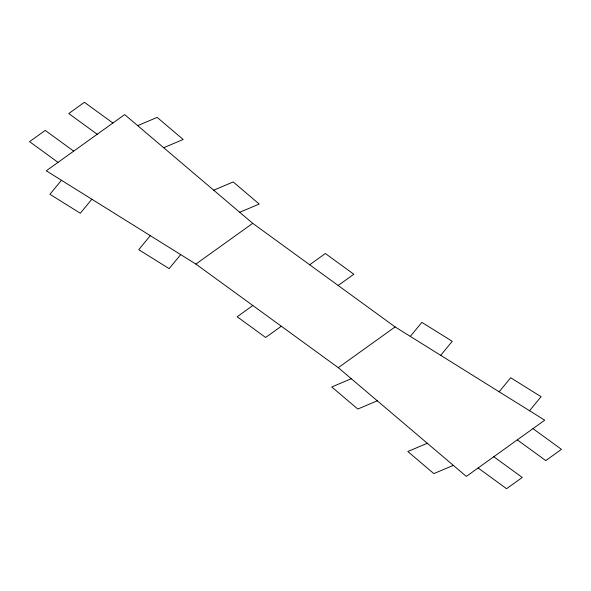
<?xml version="1.0" encoding="UTF-8"?>
<svg xmlns="http://www.w3.org/2000/svg" width="591" height="591" viewBox="0 0 591 591"><rect width="100%" height="100%" fill="white"/><g stroke="black" fill="none" stroke-linecap="round" stroke-linejoin="round"><path stroke-width="0.89" d="M61.464 180.277L49.917 194.299L80.31 213.248L91.856 199.219M150.299 235.661L138.752 249.683L169.144 268.632L180.691 254.603M410.309 336.397L421.856 322.368L452.248 341.317L440.701 355.339M499.144 391.781L510.69 377.752L541.083 396.701L529.536 410.723M195.887 264.081L252.719 223.324L395.113 326.919L544.732 420.201L466.336 476.412L338.281 367.676L195.887 264.081L46.268 170.799L124.664 114.588L252.719 223.324M252.845 305.517L237.161 316.761L265.64 337.476L281.323 326.239M309.677 264.761L325.36 253.524L353.839 274.239L338.155 285.483M338.281 367.676L395.113 326.919M137.666 125.632L157.169 117.395L183.18 139.483L163.677 147.72M213.706 190.199L233.209 181.954L259.22 204.043L239.717 212.28M351.283 378.72L331.78 386.957L357.791 409.046L377.294 400.801M427.323 443.28L407.82 451.517L433.831 473.605L453.334 465.368M112.903 123.024L84.424 102.302L68.748 113.546L97.227 134.268M532.971 428.63L561.45 449.352L545.774 460.588L517.295 439.874M73.705 151.126L45.226 130.412L29.55 141.648L58.029 162.37M493.773 456.732L522.252 477.454L506.576 488.698L478.097 467.976"/></g></svg>
